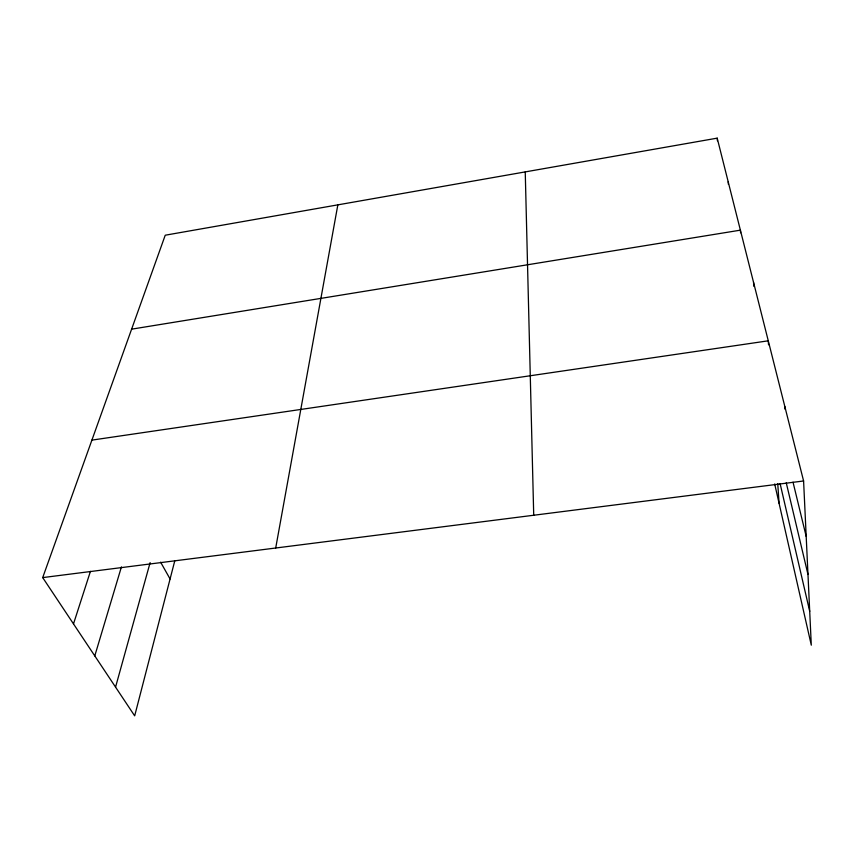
<?xml version="1.0" encoding="UTF-8"?>
<svg xmlns="http://www.w3.org/2000/svg" width="854" height="854" viewBox="0 0 854 854"><rect width="100%" height="100%" fill="white"/><g stroke="black" fill="none" stroke-linecap="round" stroke-linejoin="round"><path stroke-width="1.28" d="M275.703 548.012L337.842 204.864M174.728 561.014L134.676 715.855L42.7 577.603L165.238 235.213L717.2 138.145L803.593 480.973L811.3 645.176L774.685 483.972M115.557 687.118L150.133 562.605M94.783 655.893L121.428 566.875M73.497 623.89L90.439 571.337M131.612 329.164L740.386 230.164L740.589 232.779M91.901 440.12L768.269 340.81L768.536 344.781M42.7 577.603L803.593 480.973M160.616 562.167L170.085 578.98M793.024 482.19L806.197 536.429M786.246 482.777L807.98 574.475M780.097 483.599L809.72 611.389M717.2 138.145L717.435 140.793M728.195 181.785L728.419 184.421M753.548 282.407L753.836 286.314M777.759 483.738L779.061 503.241M784.826 406.504L784.975 409.13M525.242 171.9L533.718 515.25"/></g></svg>
